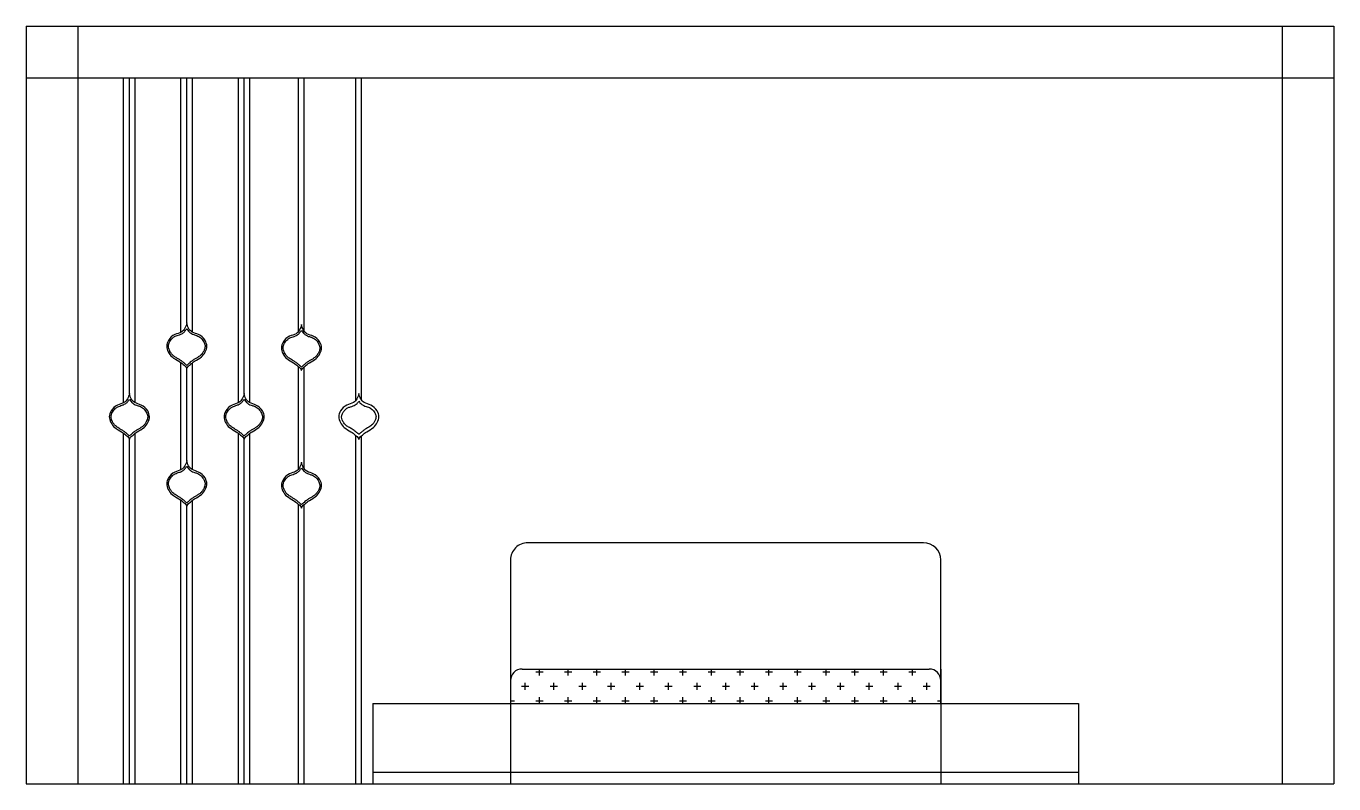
# Model space of a CAD drawing. Header units: inches. Extents: x 9636 to 21597, y -10243 to 557.
# Drawn here: x 9636.1 to 9864.1, y -5929.8 to -5797.8 of the extents above; entities that cross this region are included whole.
import ezdxf

# ---------------------------------------------------------------- set-up
doc = ezdxf.new("R2010")
doc.units = ezdxf.units.IN
doc.header["$MEASUREMENT"] = 0
doc.layers.add('IEL-HATCH-002', color=7, linetype='Continuous')

msp = doc.modelspace()

# ---------------------------------------------------------------- hatches: boundary and pattern name
at = {"layer": 'IEL-HATCH-002', "true_color": 0xc7c8ca, "transparency": 33554687}
h = msp.add_hatch(dxfattribs=at)
h.set_pattern_fill('CROSS', color=9, scale=10)
h.set_pattern_definition([(0, (-6697.5237, -2052.7792), (2.5, 2.5), [1.25, -3.75]), (90, (-6696.8987, -2053.4042), (-2.5, 2.5), [1.25, -3.75])])
edge = h.paths.add_edge_path()
edge.add_arc((9793.55, -5911.76), 2, 1.6647, 90)
edge.add_line((9793.55, -5909.76), (9722.55, -5909.76))
edge.add_arc((9722.55, -5911.76), 2, 90, 180)
edge.add_line((9720.55, -5911.76), (9720.55, -5915.76))
edge.add_line((9720.55, -5915.76), (9795.55, -5915.76))
edge.add_line((9795.55, -5915.76), (9795.55, -5911.71))

# ---------------------------------------------------------------- linework, layer by layer
at = {"color": 18, "true_color": 0x000000}
for p, q in [((9636.09, -5797.76), (9636.09, -5929.76)), ((9636.09, -5797.76), (9864.09, -5797.76)), ((9645.09, -5797.76), (9645.09, -5929.76)), ((9855.09, -5797.76), (9855.09, -5929.76)), ((9864.09, -5797.76), (9864.09, -5929.76)), ((9636.09, -5806.76), (9864.09, -5806.76)), ((9653.09, -5863.37), (9653.09, -5806.76)), ((9654.09, -5861.76), (9654.09, -5806.76)), ((9655.09, -5863.37), (9655.09, -5806.76)), ((9663.09, -5851.08), (9663.09, -5806.76)), ((9664.09, -5849.47), (9664.09, -5806.76)), ((9665.09, -5851.08), (9665.09, -5806.76)), ((9673.09, -5863.37), (9673.09, -5806.76)), ((9674.09, -5861.76), (9674.09, -5806.76)), ((9675.09, -5863.37), (9675.09, -5806.76)), ((9683.59, -5850.95), (9683.59, -5806.76)), ((9684.59, -5850.95), (9684.59, -5806.76)), ((9693.59, -5862.95), (9693.59, -5806.76)), ((9694.59, -5862.95), (9694.59, -5806.76)), ((9663.09, -5875.05), (9663.09, -5856.41)), ((9665.09, -5875.05), (9665.09, -5856.41)), ((9683.59, -5874.92), (9683.59, -5857.1)), ((9684.59, -5874.92), (9684.59, -5857.1)), ((9664.09, -5873.44), (9664.09, -5857.47)), ((9653.09, -5929.76), (9653.09, -5868.7)), ((9655.09, -5929.76), (9655.09, -5868.7)), ((9673.09, -5929.76), (9673.09, -5868.7)), ((9675.09, -5929.76), (9675.09, -5868.7)), ((9654.09, -5929.76), (9654.09, -5869.76)), ((9674.09, -5929.76), (9674.09, -5869.76)), ((9693.59, -5929.76), (9693.59, -5869.1)), ((9694.59, -5929.76), (9694.59, -5869.1)), ((9663.09, -5929.76), (9663.09, -5880.37)), ((9664.09, -5929.76), (9664.09, -5881.44)), ((9665.09, -5929.76), (9665.09, -5880.37)), ((9683.59, -5929.76), (9683.59, -5881.07)), ((9684.59, -5929.76), (9684.59, -5881.07)), ((9720.55, -5890.61), (9720.55, -5929.76)), ((9722.55, -5909.76), (9793.55, -5909.76)), ((9795.55, -5909.76), (9795.55, -5929.76)), ((9696.55, -5915.76), (9720.55, -5915.76)), ((9696.55, -5915.76), (9696.55, -5929.76)), ((9720.55, -5915.76), (9795.55, -5915.75)), ((9795.55, -5915.76), (9819.55, -5915.76)), ((9819.55, -5915.76), (9819.55, -5929.76)), ((9696.55, -5927.76), (9819.55, -5927.76)), ((9636.09, -5929.76), (9864.09, -5929.76))]:
    msp.add_line(p, q, dxfattribs=at)
msp.add_line((9722.55, -5909.76), (9793.55, -5909.76))
msp.add_lwpolyline([(9795.55, -5915.76), (9795.55, -5890.76, 0.414153), (9792.55, -5887.76), (9723.55, -5887.76, 0.414274), (9720.55, -5890.77), (9720.55, -5915.76)], format="xyb")
for centre, start, end in [((9722.55, -5911.76), 90, 180), ((9793.55, -5911.76), 0, 90)]:
    msp.add_arc(centre, 2, start, end)
for points, knots in [([(9664.09, -5857.47), (9664.08, -5857.41), (9663.98, -5857.1), (9663.42, -5856.68), (9662.63, -5856), (9661.54, -5855.53), (9660.83, -5854.56), (9660.47, -5853.5), (9660.91, -5852.31), (9661.87, -5851.39), (9663.12, -5851.21), (9663.86, -5850.4), (9664.02, -5849.79), (9664.09, -5849.47), (9664.17, -5849.79), (9664.33, -5850.4), (9665.07, -5851.21), (9666.32, -5851.39), (9667.28, -5852.31), (9667.72, -5853.5), (9667.36, -5854.56), (9666.64, -5855.53), (9665.56, -5856), (9664.77, -5856.68), (9664.21, -5857.1), (9664.11, -5857.41), (9664.09, -5857.47)], [0, 0, 0, 0, 2.469342, 13.92917, 26.893294, 46.082209, 61.018986, 75.769509, 89.875907, 110.850733, 127.36852, 139.945777, 153.313056, 153.313056, 153.313056, 166.680335, 179.257592, 195.775379, 216.750205, 230.856603, 245.607126, 260.543903, 279.732818, 292.696942, 304.15677, 306.626112, 306.626112, 306.626112, 306.626112]), ([(9664.09, -5856.86), (9663.96, -5856.71), (9663.81, -5856.59), (9663.54, -5856.38), (9663.41, -5856.27), (9663.14, -5856.06), (9662.99, -5855.95), (9662.69, -5855.76), (9662.54, -5855.67), (9662.19, -5855.47), (9662, -5855.36), (9661.71, -5855.14), (9661.61, -5855.04), (9661.4, -5854.81), (9661.31, -5854.68), (9661.11, -5854.34), (9661.01, -5854.12), (9660.91, -5853.77), (9660.89, -5853.63), (9660.9, -5853.24), (9660.99, -5852.97), (9661.28, -5852.45), (9661.47, -5852.22), (9661.82, -5851.94), (9661.95, -5851.85), (9662.2, -5851.73), (9662.31, -5851.69), (9662.56, -5851.6), (9662.69, -5851.56), (9663, -5851.46), (9663.17, -5851.39), (9663.5, -5851.18), (9663.65, -5851.05), (9663.91, -5850.76), (9664.01, -5850.6), (9664.09, -5850.43)], [6.622219, 6.622219, 6.622219, 6.622219, 13.574507, 13.574507, 20.526795, 20.526795, 27.479083, 27.479083, 34.431371, 34.431371, 43.981185, 43.981185, 51.175145, 51.175145, 58.369105, 58.369105, 68.720346, 68.720346, 75.81628, 75.81628, 89.086107, 89.086107, 102.355935, 102.355935, 109.844369, 109.844369, 115.482939, 115.482939, 121.121509, 121.121509, 127.895203, 127.895203, 134.668898, 134.668898, 141.330069, 141.330069, 141.330069, 141.330069]), ([(9664.09, -5850.43), (9664.2, -5850.64), (9664.34, -5850.84), (9664.63, -5851.13), (9664.76, -5851.23), (9665.05, -5851.4), (9665.19, -5851.46), (9665.52, -5851.57), (9665.7, -5851.62), (9665.99, -5851.73), (9666.1, -5851.78), (9666.32, -5851.91), (9666.43, -5851.98), (9666.73, -5852.24), (9666.9, -5852.45), (9667.17, -5852.92), (9667.27, -5853.17), (9667.3, -5853.52), (9667.3, -5853.64), (9667.25, -5853.88), (9667.21, -5854.01), (9667.09, -5854.3), (9667.01, -5854.47), (9666.82, -5854.77), (9666.71, -5854.91), (9666.48, -5855.14), (9666.36, -5855.24), (9666.08, -5855.42), (9665.93, -5855.51), (9665.63, -5855.68), (9665.48, -5855.77), (9665.17, -5855.97), (9665.01, -5856.09), (9664.76, -5856.29), (9664.66, -5856.37), (9664.41, -5856.57), (9664.24, -5856.7), (9664.09, -5856.86)], [165.296043, 165.296043, 165.296043, 165.296043, 173.675698, 173.675698, 179.454118, 179.454118, 185.232538, 185.232538, 192.803784, 192.803784, 198.880231, 198.880231, 204.956678, 204.956678, 217.109573, 217.109573, 229.262467, 229.262467, 235.410103, 235.410103, 241.557738, 241.557738, 249.602109, 249.602109, 257.646481, 257.646481, 265.110667, 265.110667, 272.574854, 272.574854, 279.396234, 279.396234, 286.998554, 286.998554, 292.489063, 292.489063, 300.003893, 300.003893, 300.003893, 300.003893]), ([(9684.09, -5857.76), (9684.08, -5857.71), (9683.98, -5857.4), (9683.42, -5856.97), (9682.63, -5856.3), (9681.54, -5855.83), (9680.83, -5854.85), (9680.47, -5853.8), (9680.91, -5852.61), (9681.87, -5851.69), (9683.12, -5851.5), (9683.86, -5850.7), (9684.02, -5850.08), (9684.09, -5849.76), (9684.17, -5850.08), (9684.33, -5850.7), (9685.07, -5851.5), (9686.32, -5851.69), (9687.28, -5852.61), (9687.72, -5853.8), (9687.36, -5854.85), (9686.64, -5855.83), (9685.56, -5856.3), (9684.77, -5856.97), (9684.21, -5857.4), (9684.11, -5857.71), (9684.09, -5857.76)], [0, 0, 0, 0, 2.469342, 13.92917, 26.893294, 46.082209, 61.018986, 75.769509, 89.875907, 110.850733, 127.36852, 139.945777, 153.313056, 153.313056, 153.313056, 166.680335, 179.257592, 195.775379, 216.750205, 230.856603, 245.607126, 260.543903, 279.732818, 292.696942, 304.15677, 306.626112, 306.626112, 306.626112, 306.626112]), ([(9684.09, -5857.16), (9683.96, -5857.01), (9683.81, -5856.89), (9683.54, -5856.67), (9683.41, -5856.56), (9683.14, -5856.35), (9682.99, -5856.25), (9682.69, -5856.05), (9682.54, -5855.97), (9682.19, -5855.77), (9682, -5855.66), (9681.71, -5855.44), (9681.61, -5855.34), (9681.4, -5855.1), (9681.31, -5854.97), (9681.11, -5854.64), (9681.01, -5854.42), (9680.91, -5854.06), (9680.89, -5853.92), (9680.9, -5853.54), (9680.99, -5853.26), (9681.28, -5852.75), (9681.47, -5852.52), (9681.82, -5852.23), (9681.95, -5852.14), (9682.2, -5852.02), (9682.31, -5851.98), (9682.56, -5851.9), (9682.69, -5851.86), (9683, -5851.75), (9683.17, -5851.68), (9683.5, -5851.47), (9683.65, -5851.34), (9683.91, -5851.05), (9684.01, -5850.89), (9684.09, -5850.73)], [6.622219, 6.622219, 6.622219, 6.622219, 13.574507, 13.574507, 20.526795, 20.526795, 27.479083, 27.479083, 34.431371, 34.431371, 43.981185, 43.981185, 51.175145, 51.175145, 58.369105, 58.369105, 68.720346, 68.720346, 75.81628, 75.81628, 89.086107, 89.086107, 102.355935, 102.355935, 109.844368, 109.844368, 115.482937, 115.482937, 121.121506, 121.121506, 127.8952, 127.8952, 134.668894, 134.668894, 141.330069, 141.330069, 141.330069, 141.330069]), ([(9684.09, -5850.73), (9684.2, -5850.94), (9684.34, -5851.14), (9684.63, -5851.42), (9684.76, -5851.53), (9685.05, -5851.69), (9685.19, -5851.75), (9685.52, -5851.87), (9685.7, -5851.92), (9685.99, -5852.02), (9686.1, -5852.07), (9686.32, -5852.2), (9686.43, -5852.28), (9686.73, -5852.53), (9686.9, -5852.75), (9687.17, -5853.22), (9687.27, -5853.46), (9687.3, -5853.82), (9687.3, -5853.93), (9687.25, -5854.18), (9687.21, -5854.3), (9687.09, -5854.59), (9687.01, -5854.76), (9686.82, -5855.06), (9686.71, -5855.2), (9686.48, -5855.44), (9686.36, -5855.53), (9686.08, -5855.72), (9685.93, -5855.81), (9685.63, -5855.98), (9685.48, -5856.06), (9685.17, -5856.27), (9685.01, -5856.38), (9684.76, -5856.58), (9684.66, -5856.67), (9684.41, -5856.87), (9684.24, -5856.99), (9684.09, -5857.16)], [165.296043, 165.296043, 165.296043, 165.296043, 173.675698, 173.675698, 179.454118, 179.454118, 185.232538, 185.232538, 192.803784, 192.803784, 198.880231, 198.880231, 204.956678, 204.956678, 217.109573, 217.109573, 229.262467, 229.262467, 235.410103, 235.410103, 241.557738, 241.557738, 249.602109, 249.602109, 257.646481, 257.646481, 265.110667, 265.110667, 272.574854, 272.574854, 279.396234, 279.396234, 286.998554, 286.998554, 292.489063, 292.489063, 300.003893, 300.003893, 300.003893, 300.003893]), ([(9654.09, -5869.76), (9654.08, -5869.71), (9653.98, -5869.4), (9653.42, -5868.97), (9652.63, -5868.3), (9651.54, -5867.83), (9650.83, -5866.85), (9650.47, -5865.8), (9650.91, -5864.61), (9651.87, -5863.69), (9653.12, -5863.5), (9653.86, -5862.7), (9654.02, -5862.08), (9654.09, -5861.76), (9654.17, -5862.08), (9654.33, -5862.7), (9655.07, -5863.5), (9656.32, -5863.69), (9657.28, -5864.61), (9657.72, -5865.8), (9657.36, -5866.85), (9656.64, -5867.83), (9655.56, -5868.3), (9654.77, -5868.97), (9654.21, -5869.4), (9654.11, -5869.71), (9654.09, -5869.76)], [0, 0, 0, 0, 2.469342, 13.92917, 26.893294, 46.082209, 61.018986, 75.769509, 89.875907, 110.850733, 127.36852, 139.945777, 153.313056, 153.313056, 153.313056, 166.680335, 179.257592, 195.775379, 216.750205, 230.856603, 245.607126, 260.543903, 279.732818, 292.696942, 304.15677, 306.626112, 306.626112, 306.626112, 306.626112]), ([(9674.09, -5869.76), (9674.08, -5869.71), (9673.98, -5869.4), (9673.42, -5868.97), (9672.63, -5868.3), (9671.54, -5867.83), (9670.83, -5866.85), (9670.47, -5865.8), (9670.91, -5864.61), (9671.87, -5863.69), (9673.12, -5863.5), (9673.86, -5862.7), (9674.02, -5862.08), (9674.09, -5861.76), (9674.17, -5862.08), (9674.33, -5862.7), (9675.07, -5863.5), (9676.32, -5863.69), (9677.28, -5864.61), (9677.72, -5865.8), (9677.36, -5866.85), (9676.64, -5867.83), (9675.56, -5868.3), (9674.77, -5868.97), (9674.21, -5869.4), (9674.11, -5869.71), (9674.09, -5869.76)], [0, 0, 0, 0, 2.469342, 13.92917, 26.893294, 46.082209, 61.018986, 75.769509, 89.875907, 110.850733, 127.36852, 139.945777, 153.313056, 153.313056, 153.313056, 166.680335, 179.257592, 195.775379, 216.750205, 230.856603, 245.607126, 260.543903, 279.732818, 292.696942, 304.15677, 306.626112, 306.626112, 306.626112, 306.626112]), ([(9694.09, -5869.76), (9694.08, -5869.71), (9693.98, -5869.4), (9693.42, -5868.97), (9692.63, -5868.3), (9691.54, -5867.83), (9690.83, -5866.85), (9690.47, -5865.8), (9690.91, -5864.61), (9691.87, -5863.69), (9693.12, -5863.5), (9693.86, -5862.7), (9694.02, -5862.08), (9694.09, -5861.76), (9694.17, -5862.08), (9694.33, -5862.7), (9695.07, -5863.5), (9696.32, -5863.69), (9697.28, -5864.61), (9697.72, -5865.8), (9697.36, -5866.85), (9696.64, -5867.83), (9695.56, -5868.3), (9694.77, -5868.97), (9694.21, -5869.4), (9694.11, -5869.71), (9694.09, -5869.76)], [0, 0, 0, 0, 2.469342, 13.92917, 26.893294, 46.082209, 61.018986, 75.769509, 89.875907, 110.850733, 127.36852, 139.945777, 153.313056, 153.313056, 153.313056, 166.680335, 179.257592, 195.775379, 216.750205, 230.856603, 245.607126, 260.543903, 279.732818, 292.696942, 304.15677, 306.626112, 306.626112, 306.626112, 306.626112]), ([(9654.09, -5869.16), (9653.96, -5869.01), (9653.81, -5868.89), (9653.54, -5868.67), (9653.41, -5868.56), (9653.14, -5868.35), (9652.99, -5868.25), (9652.69, -5868.05), (9652.54, -5867.97), (9652.19, -5867.77), (9652, -5867.66), (9651.71, -5867.44), (9651.61, -5867.34), (9651.4, -5867.1), (9651.31, -5866.97), (9651.11, -5866.64), (9651.01, -5866.42), (9650.91, -5866.06), (9650.89, -5865.92), (9650.9, -5865.54), (9650.99, -5865.26), (9651.28, -5864.75), (9651.47, -5864.52), (9651.82, -5864.23), (9651.95, -5864.14), (9652.2, -5864.02), (9652.31, -5863.98), (9652.56, -5863.9), (9652.69, -5863.86), (9653, -5863.75), (9653.17, -5863.68), (9653.5, -5863.47), (9653.65, -5863.34), (9653.91, -5863.05), (9654.01, -5862.89), (9654.09, -5862.73)], [6.622219, 6.622219, 6.622219, 6.622219, 13.574507, 13.574507, 20.526795, 20.526795, 27.479083, 27.479083, 34.431371, 34.431371, 43.981185, 43.981185, 51.175145, 51.175145, 58.369105, 58.369105, 68.720346, 68.720346, 75.81628, 75.81628, 89.086107, 89.086107, 102.355935, 102.355935, 109.844369, 109.844369, 115.482939, 115.482939, 121.121509, 121.121509, 127.895203, 127.895203, 134.668897, 134.668897, 141.330069, 141.330069, 141.330069, 141.330069]), ([(9654.09, -5862.73), (9654.2, -5862.94), (9654.34, -5863.14), (9654.63, -5863.42), (9654.76, -5863.53), (9655.05, -5863.69), (9655.19, -5863.75), (9655.52, -5863.87), (9655.7, -5863.92), (9655.99, -5864.02), (9656.1, -5864.07), (9656.32, -5864.2), (9656.43, -5864.28), (9656.73, -5864.53), (9656.9, -5864.75), (9657.17, -5865.22), (9657.27, -5865.46), (9657.3, -5865.82), (9657.3, -5865.93), (9657.25, -5866.18), (9657.21, -5866.3), (9657.09, -5866.59), (9657.01, -5866.76), (9656.82, -5867.06), (9656.71, -5867.2), (9656.48, -5867.44), (9656.36, -5867.53), (9656.08, -5867.72), (9655.93, -5867.81), (9655.63, -5867.98), (9655.48, -5868.06), (9655.17, -5868.27), (9655.01, -5868.38), (9654.76, -5868.58), (9654.66, -5868.67), (9654.41, -5868.87), (9654.24, -5868.99), (9654.09, -5869.16)], [165.296043, 165.296043, 165.296043, 165.296043, 173.675698, 173.675698, 179.454118, 179.454118, 185.232538, 185.232538, 192.803784, 192.803784, 198.880231, 198.880231, 204.956678, 204.956678, 217.109573, 217.109573, 229.262467, 229.262467, 235.410103, 235.410103, 241.557738, 241.557738, 249.602109, 249.602109, 257.646481, 257.646481, 265.110667, 265.110667, 272.574854, 272.574854, 279.396234, 279.396234, 286.998554, 286.998554, 292.489063, 292.489063, 300.003893, 300.003893, 300.003893, 300.003893]), ([(9674.09, -5869.16), (9673.96, -5869.01), (9673.81, -5868.89), (9673.54, -5868.67), (9673.41, -5868.56), (9673.14, -5868.35), (9672.99, -5868.25), (9672.69, -5868.05), (9672.54, -5867.97), (9672.19, -5867.77), (9672, -5867.66), (9671.71, -5867.44), (9671.61, -5867.34), (9671.4, -5867.1), (9671.31, -5866.97), (9671.11, -5866.64), (9671.01, -5866.42), (9670.91, -5866.06), (9670.89, -5865.92), (9670.9, -5865.54), (9670.99, -5865.26), (9671.28, -5864.75), (9671.47, -5864.52), (9671.82, -5864.23), (9671.95, -5864.14), (9672.2, -5864.02), (9672.31, -5863.98), (9672.56, -5863.9), (9672.69, -5863.86), (9673, -5863.75), (9673.17, -5863.68), (9673.5, -5863.47), (9673.65, -5863.34), (9673.91, -5863.05), (9674.01, -5862.89), (9674.09, -5862.73)], [6.622219, 6.622219, 6.622219, 6.622219, 13.574507, 13.574507, 20.526795, 20.526795, 27.479083, 27.479083, 34.431371, 34.431371, 43.981185, 43.981185, 51.175145, 51.175145, 58.369105, 58.369105, 68.720346, 68.720346, 75.81628, 75.81628, 89.086107, 89.086107, 102.355935, 102.355935, 109.844368, 109.844368, 115.482937, 115.482937, 121.121506, 121.121506, 127.8952, 127.8952, 134.668894, 134.668894, 141.330069, 141.330069, 141.330069, 141.330069]), ([(9674.09, -5862.73), (9674.2, -5862.94), (9674.34, -5863.14), (9674.63, -5863.42), (9674.76, -5863.53), (9675.05, -5863.69), (9675.19, -5863.75), (9675.52, -5863.87), (9675.7, -5863.92), (9675.99, -5864.02), (9676.1, -5864.07), (9676.32, -5864.2), (9676.43, -5864.28), (9676.73, -5864.53), (9676.9, -5864.75), (9677.17, -5865.22), (9677.27, -5865.46), (9677.3, -5865.82), (9677.3, -5865.93), (9677.25, -5866.18), (9677.21, -5866.3), (9677.09, -5866.59), (9677.01, -5866.76), (9676.82, -5867.06), (9676.71, -5867.2), (9676.48, -5867.44), (9676.36, -5867.53), (9676.08, -5867.72), (9675.93, -5867.81), (9675.63, -5867.98), (9675.48, -5868.06), (9675.17, -5868.27), (9675.01, -5868.38), (9674.76, -5868.58), (9674.66, -5868.67), (9674.41, -5868.87), (9674.24, -5868.99), (9674.09, -5869.16)], [165.296043, 165.296043, 165.296043, 165.296043, 173.675698, 173.675698, 179.454118, 179.454118, 185.232538, 185.232538, 192.803784, 192.803784, 198.880231, 198.880231, 204.956678, 204.956678, 217.109573, 217.109573, 229.262467, 229.262467, 235.410103, 235.410103, 241.557738, 241.557738, 249.602109, 249.602109, 257.646481, 257.646481, 265.110667, 265.110667, 272.574854, 272.574854, 279.396234, 279.396234, 286.998554, 286.998554, 292.489063, 292.489063, 300.003893, 300.003893, 300.003893, 300.003893]), ([(9694.09, -5868.87), (9694, -5868.78), (9693.9, -5868.71), (9693.72, -5868.57), (9693.64, -5868.5), (9693.47, -5868.36), (9693.38, -5868.29), (9693.18, -5868.14), (9693.07, -5868.06), (9692.85, -5867.91), (9692.73, -5867.84), (9692.4, -5867.66), (9692.2, -5867.54), (9691.92, -5867.35), (9691.82, -5867.27), (9691.64, -5867.08), (9691.56, -5866.97), (9691.38, -5866.7), (9691.28, -5866.53), (9691.15, -5866.19), (9691.1, -5866.03), (9691.09, -5865.8), (9691.09, -5865.73), (9691.12, -5865.57), (9691.14, -5865.49), (9691.23, -5865.23), (9691.34, -5865.04), (9691.58, -5864.71), (9691.73, -5864.56), (9691.97, -5864.37), (9692.07, -5864.31), (9692.23, -5864.23), (9692.3, -5864.2), (9692.46, -5864.14), (9692.55, -5864.11), (9692.78, -5864.04), (9692.93, -5863.99), (9693.21, -5863.88), (9693.34, -5863.82), (9693.58, -5863.66), (9693.69, -5863.57), (9693.9, -5863.37), (9694.01, -5863.25), (9694.09, -5863.12)], [8.854129, 8.854129, 8.854129, 8.854129, 13.304241, 13.304241, 17.806453, 17.806453, 22.308665, 22.308665, 27.357877, 27.357877, 32.407089, 32.407089, 42.505513, 42.505513, 49.268236, 49.268236, 56.03096, 56.03096, 64.974127, 64.974127, 73.917295, 73.917295, 78.677967, 78.677967, 83.438639, 83.438639, 93.565885, 93.565885, 103.69313, 103.69313, 109.52336, 109.52336, 113.563534, 113.563534, 117.603708, 117.603708, 123.603577, 123.603577, 128.045724, 128.045724, 132.487871, 132.487871, 137.510914, 137.510914, 137.510914, 137.510914]), ([(9694.09, -5863.12), (9694.22, -5863.3), (9694.37, -5863.47), (9694.67, -5863.71), (9694.82, -5863.8), (9695.09, -5863.93), (9695.22, -5863.98), (9695.51, -5864.07), (9695.65, -5864.11), (9695.91, -5864.2), (9696.01, -5864.25), (9696.22, -5864.37), (9696.31, -5864.44), (9696.59, -5864.69), (9696.76, -5864.89), (9696.99, -5865.31), (9697.06, -5865.5), (9697.1, -5865.77), (9697.1, -5865.86), (9697.07, -5866.07), (9697.04, -5866.18), (9696.94, -5866.45), (9696.86, -5866.62), (9696.67, -5866.92), (9696.57, -5867.05), (9696.37, -5867.26), (9696.28, -5867.34), (9695.97, -5867.56), (9695.71, -5867.7), (9695.28, -5867.95), (9695.13, -5868.05), (9694.85, -5868.26), (9694.72, -5868.36), (9694.52, -5868.52), (9694.45, -5868.58), (9694.3, -5868.7), (9694.22, -5868.77), (9694.12, -5868.85), (9694.11, -5868.86), (9694.09, -5868.87)], [169.115198, 169.115198, 169.115198, 169.115198, 176.258142, 176.258142, 181.257064, 181.257064, 186.255986, 186.255986, 192.591059, 192.591059, 198.891126, 198.891126, 205.191193, 205.191193, 217.791327, 217.791327, 228.239843, 228.239843, 234.381492, 234.381492, 240.52314, 240.52314, 248.880034, 248.880034, 257.236927, 257.236927, 263.820641, 263.820641, 276.333642, 276.333642, 282.973658, 282.973658, 289.613674, 289.613674, 293.417788, 293.417788, 297.221902, 297.221902, 297.771983, 297.771983, 297.771983, 297.771983]), ([(9664.09, -5881.44), (9664.08, -5881.38), (9663.98, -5881.07), (9663.42, -5880.64), (9662.63, -5879.97), (9661.54, -5879.5), (9660.83, -5878.52), (9660.47, -5877.47), (9660.91, -5876.28), (9661.87, -5875.36), (9663.12, -5875.17), (9663.86, -5874.37), (9664.02, -5873.75), (9664.09, -5873.44), (9664.17, -5873.75), (9664.33, -5874.37), (9665.07, -5875.17), (9666.32, -5875.36), (9667.28, -5876.28), (9667.72, -5877.47), (9667.36, -5878.52), (9666.64, -5879.5), (9665.56, -5879.97), (9664.77, -5880.64), (9664.21, -5881.07), (9664.11, -5881.38), (9664.09, -5881.44)], [0, 0, 0, 0, 2.469342, 13.92917, 26.893294, 46.082209, 61.018986, 75.769509, 89.875907, 110.850733, 127.36852, 139.945777, 153.313056, 153.313056, 153.313056, 166.680335, 179.257592, 195.775379, 216.750205, 230.856603, 245.607126, 260.543903, 279.732818, 292.696942, 304.15677, 306.626112, 306.626112, 306.626112, 306.626112]), ([(9664.09, -5880.83), (9663.96, -5880.68), (9663.81, -5880.56), (9663.54, -5880.34), (9663.41, -5880.24), (9663.14, -5880.02), (9662.99, -5879.92), (9662.69, -5879.72), (9662.54, -5879.64), (9662.19, -5879.44), (9662, -5879.33), (9661.71, -5879.11), (9661.61, -5879.01), (9661.4, -5878.78), (9661.31, -5878.65), (9661.11, -5878.31), (9661.01, -5878.09), (9660.91, -5877.73), (9660.89, -5877.59), (9660.9, -5877.21), (9660.99, -5876.94), (9661.28, -5876.42), (9661.47, -5876.19), (9661.82, -5875.9), (9661.95, -5875.82), (9662.2, -5875.69), (9662.31, -5875.65), (9662.56, -5875.57), (9662.69, -5875.53), (9663, -5875.43), (9663.17, -5875.35), (9663.5, -5875.15), (9663.65, -5875.02), (9663.91, -5874.73), (9664.01, -5874.57), (9664.09, -5874.4)], [6.622219, 6.622219, 6.622219, 6.622219, 13.574507, 13.574507, 20.526795, 20.526795, 27.479083, 27.479083, 34.431371, 34.431371, 43.981185, 43.981185, 51.175145, 51.175145, 58.369105, 58.369105, 68.720346, 68.720346, 75.81628, 75.81628, 89.086108, 89.086108, 102.355936, 102.355936, 109.844369, 109.844369, 115.482941, 115.482941, 121.121512, 121.121512, 127.895207, 127.895207, 134.668902, 134.668902, 141.330069, 141.330069, 141.330069, 141.330069]), ([(9664.09, -5874.4), (9664.2, -5874.61), (9664.34, -5874.81), (9664.63, -5875.09), (9664.76, -5875.2), (9665.05, -5875.37), (9665.19, -5875.43), (9665.52, -5875.54), (9665.7, -5875.59), (9665.99, -5875.69), (9666.1, -5875.74), (9666.32, -5875.87), (9666.43, -5875.95), (9666.73, -5876.21), (9666.9, -5876.42), (9667.17, -5876.89), (9667.27, -5877.14), (9667.3, -5877.49), (9667.3, -5877.6), (9667.25, -5877.85), (9667.21, -5877.98), (9667.09, -5878.27), (9667.01, -5878.43), (9666.82, -5878.74), (9666.71, -5878.88), (9666.48, -5879.11), (9666.36, -5879.21), (9666.08, -5879.39), (9665.93, -5879.48), (9665.63, -5879.65), (9665.48, -5879.73), (9665.17, -5879.94), (9665.01, -5880.05), (9664.76, -5880.26), (9664.66, -5880.34), (9664.41, -5880.54), (9664.24, -5880.67), (9664.09, -5880.83)], [165.296043, 165.296043, 165.296043, 165.296043, 173.675698, 173.675698, 179.454118, 179.454118, 185.232538, 185.232538, 192.803784, 192.803784, 198.880231, 198.880231, 204.956678, 204.956678, 217.109573, 217.109573, 229.262467, 229.262467, 235.410103, 235.410103, 241.557738, 241.557738, 249.602109, 249.602109, 257.646481, 257.646481, 265.110668, 265.110668, 272.574854, 272.574854, 279.396234, 279.396234, 286.998554, 286.998554, 292.489063, 292.489063, 300.003893, 300.003893, 300.003893, 300.003893]), ([(9684.09, -5881.73), (9684.08, -5881.67), (9683.98, -5881.36), (9683.42, -5880.94), (9682.63, -5880.27), (9681.54, -5879.79), (9680.83, -5878.82), (9680.47, -5877.76), (9680.91, -5876.58), (9681.87, -5875.66), (9683.12, -5875.47), (9683.86, -5874.67), (9684.02, -5874.05), (9684.09, -5873.73), (9684.17, -5874.05), (9684.33, -5874.67), (9685.07, -5875.47), (9686.32, -5875.66), (9687.28, -5876.58), (9687.72, -5877.76), (9687.36, -5878.82), (9686.64, -5879.79), (9685.56, -5880.27), (9684.77, -5880.94), (9684.21, -5881.36), (9684.11, -5881.67), (9684.09, -5881.73)], [0, 0, 0, 0, 2.469342, 13.92917, 26.893294, 46.082209, 61.018986, 75.769509, 89.875907, 110.850733, 127.36852, 139.945777, 153.313056, 153.313056, 153.313056, 166.680335, 179.257592, 195.775379, 216.750205, 230.856603, 245.607126, 260.543903, 279.732818, 292.696942, 304.15677, 306.626112, 306.626112, 306.626112, 306.626112]), ([(9684.09, -5881.12), (9683.96, -5880.97), (9683.81, -5880.85), (9683.54, -5880.64), (9683.41, -5880.53), (9683.14, -5880.32), (9682.99, -5880.21), (9682.69, -5880.02), (9682.54, -5879.93), (9682.19, -5879.73), (9682, -5879.62), (9681.71, -5879.41), (9681.61, -5879.31), (9681.4, -5879.07), (9681.31, -5878.94), (9681.11, -5878.6), (9681.01, -5878.38), (9680.91, -5878.03), (9680.89, -5877.89), (9680.9, -5877.5), (9680.99, -5877.23), (9681.28, -5876.72), (9681.47, -5876.48), (9681.82, -5876.2), (9681.95, -5876.11), (9682.2, -5875.99), (9682.31, -5875.95), (9682.56, -5875.87), (9682.69, -5875.83), (9683, -5875.72), (9683.17, -5875.65), (9683.5, -5875.44), (9683.65, -5875.31), (9683.91, -5875.02), (9684.01, -5874.86), (9684.09, -5874.69)], [6.622219, 6.622219, 6.622219, 6.622219, 13.574507, 13.574507, 20.526795, 20.526795, 27.479083, 27.479083, 34.431371, 34.431371, 43.981185, 43.981185, 51.175145, 51.175145, 58.369105, 58.369105, 68.720346, 68.720346, 75.81628, 75.81628, 89.086107, 89.086107, 102.355935, 102.355935, 109.844369, 109.844369, 115.482939, 115.482939, 121.121509, 121.121509, 127.895203, 127.895203, 134.668897, 134.668897, 141.330069, 141.330069, 141.330069, 141.330069]), ([(9684.09, -5874.69), (9684.2, -5874.9), (9684.34, -5875.1), (9684.63, -5875.39), (9684.76, -5875.49), (9685.05, -5875.66), (9685.19, -5875.72), (9685.52, -5875.84), (9685.7, -5875.89), (9685.99, -5875.99), (9686.1, -5876.04), (9686.32, -5876.17), (9686.43, -5876.24), (9686.73, -5876.5), (9686.9, -5876.71), (9687.17, -5877.18), (9687.27, -5877.43), (9687.3, -5877.78), (9687.3, -5877.9), (9687.25, -5878.14), (9687.21, -5878.27), (9687.09, -5878.56), (9687.01, -5878.73), (9686.82, -5879.03), (9686.71, -5879.17), (9686.48, -5879.4), (9686.36, -5879.5), (9686.08, -5879.69), (9685.93, -5879.77), (9685.63, -5879.94), (9685.48, -5880.03), (9685.17, -5880.23), (9685.01, -5880.35), (9684.76, -5880.55), (9684.66, -5880.64), (9684.41, -5880.84), (9684.24, -5880.96), (9684.09, -5881.12)], [165.296043, 165.296043, 165.296043, 165.296043, 173.675698, 173.675698, 179.454118, 179.454118, 185.232538, 185.232538, 192.803784, 192.803784, 198.880231, 198.880231, 204.956678, 204.956678, 217.109573, 217.109573, 229.262467, 229.262467, 235.410103, 235.410103, 241.557738, 241.557738, 249.602109, 249.602109, 257.646481, 257.646481, 265.110667, 265.110667, 272.574854, 272.574854, 279.396234, 279.396234, 286.998554, 286.998554, 292.489063, 292.489063, 300.003893, 300.003893, 300.003893, 300.003893])]:
    msp.add_open_spline(points, degree=3, knots=knots, dxfattribs=at)

doc.saveas('drawing.dxf')
